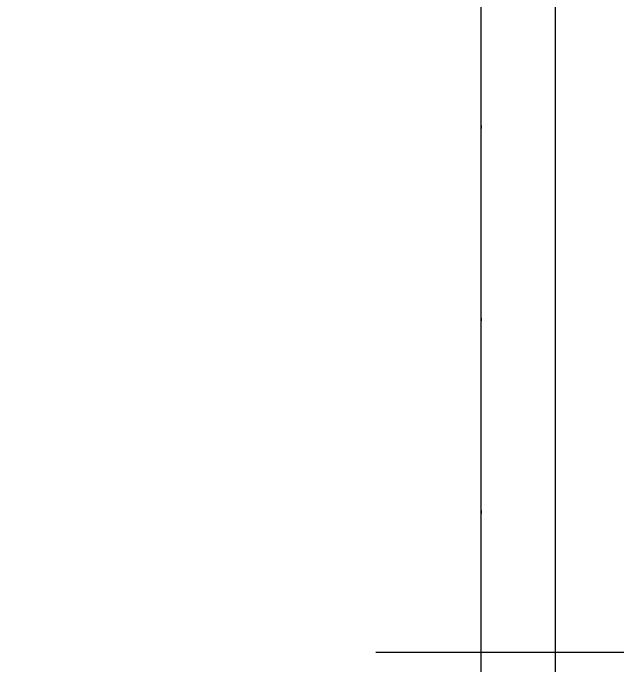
# Model space of a CAD drawing. Header units: inches. Extents: x 21 to 32698, y 13 to 3712.
# Drawn here: x 12791.02 to 12811.31, y 2136.62 to 2158.51 of the extents above; entities that cross this region are included whole.
import ezdxf

# ---------------------------------------------------------------- set-up
doc = ezdxf.new("R2010")
doc.units = ezdxf.units.IN
doc.header["$MEASUREMENT"] = 0
doc.set_wipeout_variables(frame=1)
doc.linetypes.add('DOT', pattern=[6.35, 0, -6.35])
for name, color, linetype, lineweight in [('Z_MİM_-KM-BEAM-RAY', 8, 'DOT', 25), ('Z_MİM_-KM-GLAZ', 8, 'Continuous', 25), ('Z_MİM_-KM-GLAZ-CURT', 8, 'Continuous', 25), ('Z_MİM_-KM-GLAZ-IDEN', 8, 'Continuous', 25), ('Z_MİM_-KM-WALL-PLASTER', 8, 'Continuous', 25)]:
    doc.layers.add(name, color=color, linetype=linetype, lineweight=lineweight)

# ---------------------------------------------------------------- blocks, each defined once
blk = doc.blocks.new('*U176')
blk.add_wipeout([(160, -25), (160, 16.5), (0, 16.5), (0, -25)])
at = {"layer": 'Z_MİM_-KM-GLAZ-CURT'}
blk.add_lwpolyline([(0, -22.5), (0, -25), (160, -25), (160, -22.5)], dxfattribs=at)
at = {"layer": 'Z_MİM_-KM-GLAZ-IDEN', "ltscale": 1.5}
blk.add_line((80, -28.522), (80, 68.522), dxfattribs=at)
blk = doc.blocks.new('-KM_Kiriş İzi-1K')
at = {"layer": 'Z_MİM_-KM-BEAM-RAY'}
blk.add_line((3475.001, 1450.001), (3475.001, 905), dxfattribs=at)

msp = doc.modelspace()

# ---------------------------------------------------------------- block references
at = {"layer": 'Z_MİM_-KM-GLAZ', "ltscale": 1.5, "rotation": 270}
msp.add_blockref('*U176', (12831.714, 2217.084), dxfattribs=at)

# ---------------------------------------------------------------- next in the draw order: linework, layer by layer
at = {"layer": 'Z_MİM_-KM-WALL-PLASTER'}
msp.add_lwpolyline([(12809.215, 1889.583), (12809.215, 2429.584), (12804.215, 2429.584), (12804.215, 2559.584), (12459.214, 2559.584), (12459.214, 1879.583), (12679.215, 1879.583), (12679.215, 1889.583)], close=True, dxfattribs=at)

# ---------------------------------------------------------------- next in the draw order: block references
at = {"layer": 'Z_MİM_-KM-BEAM-RAY'}
msp.add_blockref('-KM_Kiriş İzi-1K', (9331.714, 982.083), dxfattribs=at)

doc.saveas('drawing.dxf')
